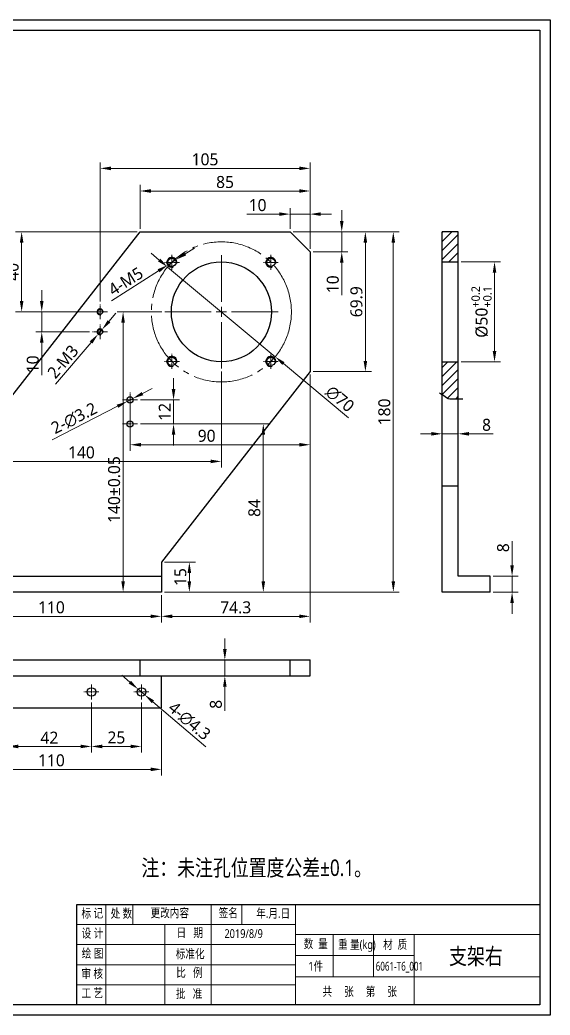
# Model space of a CAD drawing. Header units: millimetres. Extents: x -449 to 2916, y -1257 to 1632.
# Drawn here: x 944.9 to 1210, y -814.2 to -317 of the extents above; entities that cross this region are included whole.
import ezdxf

# ---------------------------------------------------------------- set-up
doc = ezdxf.new("R2010")
doc.units = ezdxf.units.MM
doc.header["$PDSIZE"] = -1
doc.linetypes.add('EB_DASHDOT', pattern=[39, 30, -3, 3, -3])
for name, color, linetype, lineweight in [('1', 5, 'Continuous', 9), ('3中心线层', 1, 'EB_DASHDOT', 0), ('细线层', 252, 'Continuous', 13)]:
    doc.layers.add(name, color=color, linetype=linetype, lineweight=lineweight)
doc.styles.add('wf', font='')
doc.styles.add('黑体', font='', dxfattribs={"width": 0.8})
doc.styles.get('wf').set_extended_font_data('Microsoft YaHei')
doc.styles.get('黑体').set_extended_font_data('Microsoft YaHei')
doc.dimstyles.new('wf1.5', dxfattribs={"dimscale": 1.5, "dimtxt": 4, "dimasz": 3.6, "dimexe": 2, "dimexo": 1, "dimgap": 0.9, "dimtad": 1, "dimdec": 1, "dimdsep": 46, "dimtxsty": 'wf', "dimcen": 0, "dimclrd": 6, "dimclre": 6, "dimadec": 0, "dimazin": 0, "dimtm": 1e-09, "dimtfac": 0.7, "dimtdec": 1, "dimtmove": 0, "dimatfit": 3, "dimfxl": 0, "dimtolj": 1, "dimlwd": 13, "dimlwe": 13, "dimarcsym": 0})

# ---------------------------------------------------------------- blocks, each defined once
blk = doc.blocks.new('SW_CENTERMARKSYMBOL_0')
at = {"color": 0, "linetype": 'Continuous', "lineweight": 0}
for p, q in [((0, 0.1), (0, 0.5578)), ((-0.1, 0), (-0.5578, 0)), ((0, 0), (-0.05, 0)), ((0, 0), (0, 0.05)), ((0, 0), (0, -0.05)), ((0, 0), (0.05, 0)), ((0.1, 0), (0.5578, 0)), ((0, -0.1), (0, -0.5578))]:
    blk.add_line(p, q, dxfattribs=at)
blk = doc.blocks.new('*D216')
at = {"color": 6, "lineweight": 13}
for p, q in [((905.61, -662.27), (905.61, -694.43)), ((1015.61, -662.27), (1015.61, -694.43)), ((1010.21, -691.43), (911.01, -691.43))]:
    blk.add_line(p, q, dxfattribs=at)
at = {"color": 6}
for points in [[(911.01, -690.53), (911.01, -692.33), (905.61, -691.43)], [(1010.21, -692.33), (1010.21, -690.53), (1015.61, -691.43)]]:
    blk.add_solid(points, dxfattribs=at)
at = {"layer": 'Defpoints', "color": 0}
for p in [(905.61, -660.77), (1015.61, -660.77), (905.61, -691.43)]:
    blk.add_point(p, dxfattribs=at)
at = {"color": 0, "insert": (960.61, -686.96), "char_height": 6, "attachment_point": 5, "style": 'wf'}
blk.add_mtext('\\A1;110', dxfattribs=at)
blk = doc.blocks.new('*D217')
at = {"color": 6, "lineweight": 13}
for p, q in [((1047.34, -631.37), (1047.34, -625.97)), ((1058.7, -636.77), (1044.34, -636.77)), ((1047.34, -636.77), (1047.34, -644.77)), ((1058.7, -644.77), (1044.34, -644.77)), ((1047.34, -650.17), (1047.34, -662.22))]:
    blk.add_line(p, q, dxfattribs=at)
at = {"color": 6}
for points in [[(1046.44, -631.37), (1048.24, -631.37), (1047.34, -636.77)], [(1048.24, -650.17), (1046.44, -650.17), (1047.34, -644.77)]]:
    blk.add_solid(points, dxfattribs=at)
at = {"layer": 'Defpoints', "color": 0}
for p in [(1060.2, -636.77), (1047.34, -644.77), (1060.2, -644.77)]:
    blk.add_point(p, dxfattribs=at)
at = {"color": 0, "insert": (1042.89, -658.92), "char_height": 6, "attachment_point": 5, "rotation": 90, "style": 'wf'}
blk.add_mtext('\\A1;8', dxfattribs=at)
blk = doc.blocks.new('*D219')
at = {"color": 6, "lineweight": 13}
for p, q in [((1190.96, -589.46), (1190.96, -577.41)), ((1181.54, -594.86), (1193.96, -594.86)), ((1190.96, -602.86), (1190.96, -594.86)), ((1181.54, -602.86), (1193.96, -602.86)), ((1190.96, -608.26), (1190.96, -613.66))]:
    blk.add_line(p, q, dxfattribs=at)
at = {"color": 6}
for points in [[(1190.06, -589.46), (1191.86, -589.46), (1190.96, -594.86)], [(1191.86, -608.26), (1190.06, -608.26), (1190.96, -602.86)]]:
    blk.add_solid(points, dxfattribs=at)
at = {"layer": 'Defpoints', "color": 0}
for p in [(1180.04, -594.86), (1190.96, -594.86), (1180.04, -602.86)]:
    blk.add_point(p, dxfattribs=at)
at = {"color": 0, "insert": (1186.51, -580.71), "char_height": 6, "attachment_point": 5, "rotation": 90, "style": 'wf'}
blk.add_mtext('\\A1;8', dxfattribs=at)
blk = doc.blocks.new('*D220')
at = {"color": 6, "lineweight": 13}
for p, q in [((1004.93, -421.36), (1004.93, -399.47)), ((1010.33, -402.47), (1084.53, -402.47)), ((1089.93, -431.36), (1089.93, -399.47))]:
    blk.add_line(p, q, dxfattribs=at)
at = {"color": 6}
for points in [[(1010.33, -401.57), (1010.33, -403.37), (1004.93, -402.47)], [(1084.53, -403.37), (1084.53, -401.57), (1089.93, -402.47)]]:
    blk.add_solid(points, dxfattribs=at)
at = {"layer": 'Defpoints', "color": 0}
for p in [(1089.93, -402.47), (1004.93, -422.86), (1089.93, -432.86)]:
    blk.add_point(p, dxfattribs=at)
at = {"color": 0, "insert": (1047.43, -398.01), "char_height": 6, "attachment_point": 5, "style": 'wf'}
blk.add_mtext('\\A1;85', dxfattribs=at)
blk = doc.blocks.new('*D221')
at = {"color": 6, "lineweight": 13}
for p, q in [((1079.93, -421.36), (1079.93, -411.01)), ((1089.93, -431.36), (1089.93, -411.01)), ((1074.53, -414.01), (1058.29, -414.01)), ((1089.93, -414.01), (1079.93, -414.01)), ((1095.33, -414.01), (1100.73, -414.01))]:
    blk.add_line(p, q, dxfattribs=at)
at = {"color": 6}
for points in [[(1074.53, -414.91), (1074.53, -413.11), (1079.93, -414.01)], [(1095.33, -413.11), (1095.33, -414.91), (1089.93, -414.01)]]:
    blk.add_solid(points, dxfattribs=at)
at = {"layer": 'Defpoints', "color": 0}
for p in [(1079.93, -414.01), (1079.93, -422.86), (1089.93, -432.86)]:
    blk.add_point(p, dxfattribs=at)
at = {"color": 0, "insert": (1063.71, -409.55), "char_height": 6, "attachment_point": 5, "style": 'wf'}
blk.add_mtext('\\A1;10', dxfattribs=at)
blk = doc.blocks.new('*D222')
at = {"color": 6, "lineweight": 13}
for p, q in [((1105.79, -417.46), (1105.79, -412.06)), ((1081.43, -422.86), (1108.79, -422.86)), ((1105.79, -422.86), (1105.79, -432.86)), ((1091.43, -432.86), (1108.79, -432.86)), ((1105.79, -438.26), (1105.79, -454.5))]:
    blk.add_line(p, q, dxfattribs=at)
at = {"color": 6}
for points in [[(1104.89, -417.46), (1106.69, -417.46), (1105.79, -422.86)], [(1106.69, -438.26), (1104.89, -438.26), (1105.79, -432.86)]]:
    blk.add_solid(points, dxfattribs=at)
at = {"layer": 'Defpoints', "color": 0}
for p in [(1079.93, -422.86), (1089.93, -432.86), (1105.79, -432.86)]:
    blk.add_point(p, dxfattribs=at)
at = {"color": 0, "insert": (1101.33, -449.08), "char_height": 6, "attachment_point": 5, "rotation": 90, "style": 'wf'}
blk.add_mtext('\\A1;10', dxfattribs=at)
blk = doc.blocks.new('*D223')
at = {"color": 6, "lineweight": 13}
for p, q in [((1081.43, -422.86), (1120.6, -422.86)), ((1117.6, -487.33), (1117.6, -428.26)), ((1091.43, -492.73), (1120.6, -492.73))]:
    blk.add_line(p, q, dxfattribs=at)
at = {"color": 6}
for points in [[(1118.5, -428.26), (1116.7, -428.26), (1117.6, -422.86)], [(1116.7, -487.33), (1118.5, -487.33), (1117.6, -492.73)]]:
    blk.add_solid(points, dxfattribs=at)
at = {"layer": 'Defpoints', "color": 0}
for p in [(1079.93, -422.86), (1117.6, -422.86), (1089.93, -492.73)]:
    blk.add_point(p, dxfattribs=at)
at = {"color": 0, "insert": (1113.15, -457.8), "char_height": 6, "attachment_point": 5, "rotation": 90, "style": 'wf'}
blk.add_mtext('\\A1;69.9', dxfattribs=at)
blk = doc.blocks.new('*D196')
at = {"color": 6, "lineweight": 13}
for p, q in [((1015.77, -462.86), (993.46, -462.86)), ((996.46, -597.46), (996.46, -468.26)), ((1014.11, -602.86), (993.46, -602.86))]:
    blk.add_line(p, q, dxfattribs=at)
at = {"color": 6}
for points in [[(997.36, -468.26), (995.56, -468.26), (996.46, -462.86)], [(995.56, -597.46), (997.36, -597.46), (996.46, -602.86)]]:
    blk.add_solid(points, dxfattribs=at)
at = {"layer": 'Defpoints', "color": 0}
for p in [(996.46, -462.86), (1017.27, -462.86), (1015.61, -602.86)]:
    blk.add_point(p, dxfattribs=at)
at = {"color": 0, "insert": (991.99, -551.65), "char_height": 6, "attachment_point": 5, "rotation": 90, "style": 'wf'}
blk.add_mtext('\\A1;140%%P0.05', dxfattribs=at)
blk = doc.blocks.new('*D197')
at = {"color": 6, "lineweight": 13}
for p, q in [((1014.57, -437), (1010.42, -433.54)), ((1018.72, -440.46), (1072.5, -485.26)), ((1076.65, -488.72), (1109.24, -515.86))]:
    blk.add_line(p, q, dxfattribs=at)
at = {"color": 6}
for points in [[(1013.99, -437.69), (1015.14, -436.31), (1018.72, -440.46)], [(1077.23, -488.03), (1076.08, -489.41), (1072.5, -485.26)]]:
    blk.add_solid(points, dxfattribs=at)
at = {"layer": 'Defpoints', "color": 0}
for p in [(1018.72, -440.46), (1072.5, -485.26)]:
    blk.add_point(p, dxfattribs=at)
at = {"color": 0, "insert": (1104.87, -506.37), "char_height": 6, "attachment_point": 5, "rotation": 320.2051, "style": 'wf'}
blk.add_mtext('\\A1;∅70', dxfattribs=at)
blk = doc.blocks.new('*D198')
at = {"color": 6, "lineweight": 13}
for p, q in [((1027.52, -433.87), (1032.08, -430.97)), ((1022.97, -436.77), (1018.75, -439.45)), ((990.62, -457.36), (1014.2, -442.35))]:
    blk.add_line(p, q, dxfattribs=at)
blk.add_arc((1020.86, -438.11), 2.5, 195, 286.2262, dxfattribs=at)
at = {"color": 6}
for points in [[(1027.04, -433.11), (1028.01, -434.62), (1022.97, -436.77)], [(1014.68, -443.11), (1013.71, -441.59), (1018.75, -439.45)]]:
    blk.add_solid(points, dxfattribs=at)
at = {"layer": 'Defpoints', "color": 0}
for p in [(1022.97, -436.77), (1018.75, -439.45)]:
    blk.add_point(p, dxfattribs=at)
at = {"color": 0, "insert": (997.77, -447.59), "char_height": 6, "attachment_point": 5, "rotation": 32.4864, "style": 'wf'}
blk.add_mtext('\\A1;4-M5', dxfattribs=at)
blk = doc.blocks.new('*D199')
at = {"color": 6, "lineweight": 13}
for p, q in [((955.78, -457.46), (955.78, -452.06)), ((979.71, -462.86), (952.78, -462.86)), ((955.78, -462.86), (955.78, -472.86)), ((979.71, -472.86), (952.78, -472.86)), ((955.78, -478.26), (955.78, -494.5))]:
    blk.add_line(p, q, dxfattribs=at)
at = {"color": 6}
for points in [[(954.88, -457.46), (956.68, -457.46), (955.78, -462.86)], [(956.68, -478.26), (954.88, -478.26), (955.78, -472.86)]]:
    blk.add_solid(points, dxfattribs=at)
at = {"layer": 'Defpoints', "color": 0}
for p in [(981.21, -462.86), (955.78, -472.86), (981.21, -472.86)]:
    blk.add_point(p, dxfattribs=at)
at = {"color": 0, "insert": (951.31, -489.08), "char_height": 6, "attachment_point": 5, "rotation": 90, "style": 'wf'}
blk.add_mtext('\\A1;10', dxfattribs=at)
blk = doc.blocks.new('*D200')
at = {"color": 6, "lineweight": 13}
for p, q in [((1003.43, -422.86), (942.72, -422.86)), ((945.72, -457.46), (945.72, -428.26)), ((987.15, -462.86), (942.72, -462.86))]:
    blk.add_line(p, q, dxfattribs=at)
at = {"color": 6}
for points in [[(946.62, -428.26), (944.82, -428.26), (945.72, -422.86)], [(944.82, -457.46), (946.62, -457.46), (945.72, -462.86)]]:
    blk.add_solid(points, dxfattribs=at)
at = {"layer": 'Defpoints', "color": 0}
for p in [(945.72, -422.86), (1004.93, -422.86), (988.65, -462.86)]:
    blk.add_point(p, dxfattribs=at)
at = {"color": 0, "insert": (941.26, -442.86), "char_height": 6, "attachment_point": 5, "rotation": 90, "style": 'wf'}
blk.add_mtext('\\A1;40', dxfattribs=at)
blk = doc.blocks.new('*D201')
at = {"color": 6, "lineweight": 13}
for p, q in [((984.93, -457.64), (984.93, -388.16)), ((990.33, -391.16), (1084.53, -391.16)), ((1089.93, -431.36), (1089.93, -388.16))]:
    blk.add_line(p, q, dxfattribs=at)
at = {"color": 6}
for points in [[(990.33, -390.26), (990.33, -392.06), (984.93, -391.16)], [(1084.53, -392.06), (1084.53, -390.26), (1089.93, -391.16)]]:
    blk.add_solid(points, dxfattribs=at)
at = {"layer": 'Defpoints', "color": 0}
for p in [(1089.93, -391.16), (1089.93, -432.86), (984.93, -459.14)]:
    blk.add_point(p, dxfattribs=at)
at = {"color": 0, "insert": (1037.43, -386.69), "char_height": 6, "attachment_point": 5, "style": 'wf'}
blk.add_mtext('\\A1;105', dxfattribs=at)
blk = doc.blocks.new('*D202')
at = {"color": 6, "lineweight": 13}
for p, q in [((1045.61, -492.7), (1045.61, -540.57)), ((905.61, -548.48), (905.61, -534.57)), ((911.01, -537.57), (1040.21, -537.57))]:
    blk.add_line(p, q, dxfattribs=at)
at = {"color": 6}
for points in [[(911.01, -536.67), (911.01, -538.47), (905.61, -537.57)], [(1040.21, -538.47), (1040.21, -536.67), (1045.61, -537.57)]]:
    blk.add_solid(points, dxfattribs=at)
at = {"layer": 'Defpoints', "color": 0}
for p in [(1045.61, -491.2), (1045.61, -537.57), (905.61, -549.98)]:
    blk.add_point(p, dxfattribs=at)
at = {"color": 0, "insert": (975.61, -533.1), "char_height": 6, "attachment_point": 5, "style": 'wf'}
blk.add_mtext('\\A1;140', dxfattribs=at)
blk = doc.blocks.new('*D203')
at = {"color": 6, "lineweight": 13}
for p, q in [((905.61, -604.36), (905.61, -617.98)), ((1015.61, -604.36), (1015.61, -617.98)), ((911.01, -614.98), (1010.21, -614.98))]:
    blk.add_line(p, q, dxfattribs=at)
at = {"color": 6}
for points in [[(911.01, -614.08), (911.01, -615.88), (905.61, -614.98)], [(1010.21, -615.88), (1010.21, -614.08), (1015.61, -614.98)]]:
    blk.add_solid(points, dxfattribs=at)
at = {"layer": 'Defpoints', "color": 0}
for p in [(905.61, -602.86), (1015.61, -602.86), (1015.61, -614.98)]:
    blk.add_point(p, dxfattribs=at)
at = {"color": 0, "insert": (960.61, -610.51), "char_height": 6, "attachment_point": 5, "style": 'wf'}
blk.add_mtext('\\A1;110', dxfattribs=at)
blk = doc.blocks.new('*D204')
at = {"color": 6, "lineweight": 13}
for p, q in [((1089.93, -494.23), (1089.93, -617.98)), ((1015.61, -604.36), (1015.61, -617.98)), ((1021.01, -614.98), (1084.53, -614.98))]:
    blk.add_line(p, q, dxfattribs=at)
at = {"color": 6}
for points in [[(1021.01, -614.08), (1021.01, -615.88), (1015.61, -614.98)], [(1084.53, -615.88), (1084.53, -614.08), (1089.93, -614.98)]]:
    blk.add_solid(points, dxfattribs=at)
at = {"layer": 'Defpoints', "color": 0}
for p in [(1089.93, -492.73), (1015.61, -602.86), (1089.93, -614.98)]:
    blk.add_point(p, dxfattribs=at)
at = {"color": 0, "insert": (1052.77, -610.53), "char_height": 6, "attachment_point": 5, "style": 'wf'}
blk.add_mtext('\\A1;74.3', dxfattribs=at)
blk = doc.blocks.new('*D205')
at = {"color": 6, "lineweight": 13}
for p, q in [((1006.17, -503.68), (1010.98, -501.22)), ((1001.36, -506.13), (998.5, -507.59)), ((993.69, -510.04), (961.01, -526.71))]:
    blk.add_line(p, q, dxfattribs=at)
at = {"color": 6}
for points in [[(1005.76, -502.88), (1006.57, -504.48), (1001.36, -506.13)], [(994.1, -510.84), (993.29, -509.24), (998.5, -507.59)]]:
    blk.add_solid(points, dxfattribs=at)
at = {"layer": 'Defpoints', "color": 0}
for p in [(1001.36, -506.13), (998.5, -507.59)]:
    blk.add_point(p, dxfattribs=at)
at = {"color": 0, "insert": (971.98, -516.06), "char_height": 6, "attachment_point": 5, "rotation": 27.0251, "style": 'wf'}
blk.add_mtext('\\A1;2-∅3.2', dxfattribs=at)
blk = doc.blocks.new('*D206')
at = {"color": 6, "lineweight": 13}
for p, q in [((989.41, -467.61), (992.91, -463.5)), ((985.9, -471.72), (983.96, -474)), ((962.59, -499.06), (980.45, -478.11))]:
    blk.add_line(p, q, dxfattribs=at)
blk.add_arc((984.93, -472.86), 1.5, 229.5437, 255, dxfattribs=at)
at = {"color": 6}
for points in [[(988.72, -467.02), (990.09, -468.19), (985.9, -471.72)], [(981.14, -478.69), (979.77, -477.53), (983.96, -474)]]:
    blk.add_solid(points, dxfattribs=at)
at = {"layer": 'Defpoints', "color": 0}
for p in [(985.9, -471.72), (983.96, -474)]:
    blk.add_point(p, dxfattribs=at)
at = {"color": 0, "insert": (966.38, -487.75), "char_height": 6, "attachment_point": 5, "rotation": 49.5437, "style": 'wf'}
blk.add_mtext('\\A1;2-M3', dxfattribs=at)
blk = doc.blocks.new('*D207')
at = {"color": 6, "lineweight": 13}
for p, q in [((999.86, -647.88), (995.75, -644.38)), ((1003.97, -651.38), (1007.25, -654.17)), ((1037.9, -680.25), (1011.36, -657.67))]:
    blk.add_line(p, q, dxfattribs=at)
at = {"color": 6}
for points in [[(999.28, -648.57), (1000.44, -647.2), (1003.97, -651.38)], [(1011.94, -656.98), (1010.78, -658.35), (1007.25, -654.17)]]:
    blk.add_solid(points, dxfattribs=at)
at = {"layer": 'Defpoints', "color": 0}
for p in [(1003.97, -651.38), (1007.25, -654.17)]:
    blk.add_point(p, dxfattribs=at)
at = {"color": 0, "insert": (1029.6, -667.28), "char_height": 6, "attachment_point": 5, "rotation": 319.6065, "style": 'wf'}
blk.add_mtext('\\A1;4-∅4.3', dxfattribs=at)
blk = doc.blocks.new('*D208')
at = {"color": 6, "lineweight": 13}
for p, q in [((980.61, -657.99), (980.61, -682.99)), ((1005.61, -657.99), (1005.61, -682.99)), ((1000.21, -679.99), (986.01, -679.99))]:
    blk.add_line(p, q, dxfattribs=at)
at = {"color": 6}
for points in [[(986.01, -679.09), (986.01, -680.89), (980.61, -679.99)], [(1000.21, -680.89), (1000.21, -679.09), (1005.61, -679.99)]]:
    blk.add_solid(points, dxfattribs=at)
at = {"layer": 'Defpoints', "color": 0}
for p in [(980.61, -656.49), (1005.61, -656.49), (980.61, -679.99)]:
    blk.add_point(p, dxfattribs=at)
at = {"color": 0, "insert": (993.11, -675.54), "char_height": 6, "attachment_point": 5, "style": 'wf'}
blk.add_mtext('\\A1;25', dxfattribs=at)
blk = doc.blocks.new('*D209')
at = {"color": 6, "lineweight": 13}
for p, q in [((938.61, -657.99), (938.61, -682.99)), ((980.61, -657.99), (980.61, -682.99)), ((975.21, -679.99), (944.01, -679.99))]:
    blk.add_line(p, q, dxfattribs=at)
at = {"color": 6}
for points in [[(944.01, -679.09), (944.01, -680.89), (938.61, -679.99)], [(975.21, -680.89), (975.21, -679.09), (980.61, -679.99)]]:
    blk.add_solid(points, dxfattribs=at)
at = {"layer": 'Defpoints', "color": 0}
for p in [(938.61, -656.49), (980.61, -656.49), (938.61, -679.99)]:
    blk.add_point(p, dxfattribs=at)
at = {"color": 0, "insert": (959.61, -675.59), "char_height": 6, "attachment_point": 5, "style": 'wf'}
blk.add_mtext('\\A1;42', dxfattribs=at)
blk = doc.blocks.new('*D211')
at = {"color": 6, "lineweight": 13}
for p, q in [((1156.04, -514.36), (1156.04, -526.78)), ((1164.04, -514.36), (1164.04, -526.78)), ((1150.64, -523.78), (1145.24, -523.78)), ((1156.04, -523.78), (1164.04, -523.78)), ((1169.44, -523.78), (1181.48, -523.78))]:
    blk.add_line(p, q, dxfattribs=at)
at = {"color": 6}
for points in [[(1150.64, -524.68), (1150.64, -522.88), (1156.04, -523.78)], [(1169.44, -522.88), (1169.44, -524.68), (1164.04, -523.78)]]:
    blk.add_solid(points, dxfattribs=at)
at = {"layer": 'Defpoints', "color": 0}
for p in [(1156.04, -512.86), (1164.04, -512.86), (1164.04, -523.78)]:
    blk.add_point(p, dxfattribs=at)
at = {"color": 0, "insert": (1178.19, -519.33), "char_height": 6, "attachment_point": 5, "style": 'wf'}
blk.add_mtext('\\A1;8', dxfattribs=at)
blk = doc.blocks.new('*D212')
at = {"color": 6, "lineweight": 13}
for p, q in [((1165.54, -437.86), (1185.19, -437.86)), ((1182.19, -482.46), (1182.19, -443.26)), ((1165.54, -487.86), (1185.19, -487.86))]:
    blk.add_line(p, q, dxfattribs=at)
at = {"color": 6}
for points in [[(1183.09, -443.26), (1181.29, -443.26), (1182.19, -437.86)], [(1181.29, -482.46), (1183.09, -482.46), (1182.19, -487.86)]]:
    blk.add_solid(points, dxfattribs=at)
at = {"layer": 'Defpoints', "color": 0}
for p in [(1164.04, -437.86), (1182.19, -437.86), (1164.04, -487.86)]:
    blk.add_point(p, dxfattribs=at)
at = {"color": 0, "insert": (1175.68, -462.86), "char_height": 6, "attachment_point": 5, "rotation": 90, "style": 'wf'}
blk.add_mtext('\\A1;%%C50{\\H0.7x;\\S+0.2^ +0.1;}', dxfattribs=at)
blk = doc.blocks.new('*D213')
at = {"color": 6, "lineweight": 13}
for p, q in [((1081.43, -422.86), (1134.58, -422.86)), ((1131.58, -597.46), (1131.58, -428.26)), ((1017.11, -602.86), (1134.58, -602.86))]:
    blk.add_line(p, q, dxfattribs=at)
at = {"color": 6}
for points in [[(1132.48, -428.26), (1130.68, -428.26), (1131.58, -422.86)], [(1130.68, -597.46), (1132.48, -597.46), (1131.58, -602.86)]]:
    blk.add_solid(points, dxfattribs=at)
at = {"layer": 'Defpoints', "color": 0}
for p in [(1079.93, -422.86), (1131.58, -422.86), (1015.61, -602.86)]:
    blk.add_point(p, dxfattribs=at)
at = {"color": 0, "insert": (1127.11, -512.86), "char_height": 6, "attachment_point": 5, "rotation": 90, "style": 'wf'}
blk.add_mtext('\\A1;180', dxfattribs=at)
blk = doc.blocks.new('*D227')
at = {"color": 6, "lineweight": 13}
for p, q in [((1089.93, -494.23), (1089.93, -532.25)), ((999.93, -504.64), (999.93, -532.25)), ((1005.33, -529.25), (1084.53, -529.25))]:
    blk.add_line(p, q, dxfattribs=at)
at = {"color": 6}
for points in [[(1005.33, -528.35), (1005.33, -530.15), (999.93, -529.25)], [(1084.53, -530.15), (1084.53, -528.35), (1089.93, -529.25)]]:
    blk.add_solid(points, dxfattribs=at)
at = {"layer": 'Defpoints', "color": 0}
for p in [(1089.93, -492.73), (999.93, -503.14), (1089.93, -529.25)]:
    blk.add_point(p, dxfattribs=at)
at = {"color": 0, "insert": (1038.24, -524.8), "char_height": 6, "attachment_point": 5, "style": 'wf'}
blk.add_mtext('\\A1;90', dxfattribs=at)
blk = doc.blocks.new('*D228')
at = {"color": 6, "lineweight": 13}
for p, q in [((1005.15, -518.86), (1069.57, -518.86)), ((1066.57, -524.26), (1066.57, -597.46)), ((1017.11, -602.86), (1069.57, -602.86))]:
    blk.add_line(p, q, dxfattribs=at)
at = {"color": 6}
for points in [[(1067.47, -524.26), (1065.67, -524.26), (1066.57, -518.86)], [(1065.67, -597.46), (1067.47, -597.46), (1066.57, -602.86)]]:
    blk.add_solid(points, dxfattribs=at)
at = {"layer": 'Defpoints', "color": 0}
for p in [(1003.65, -518.86), (1015.61, -602.86), (1066.57, -602.86)]:
    blk.add_point(p, dxfattribs=at)
at = {"color": 0, "insert": (1062.12, -560.86), "char_height": 6, "attachment_point": 5, "rotation": 90, "style": 'wf'}
blk.add_mtext('\\A1;84', dxfattribs=at)
blk = doc.blocks.new('*D229')
at = {"color": 6, "lineweight": 13}
for p, q in [((1021.69, -501.46), (1021.69, -496.06)), ((1005.15, -506.86), (1024.69, -506.86)), ((1021.69, -518.86), (1021.69, -506.86)), ((1005.15, -518.86), (1024.69, -518.86)), ((1021.69, -524.26), (1021.69, -529.66))]:
    blk.add_line(p, q, dxfattribs=at)
at = {"color": 6}
for points in [[(1020.79, -501.46), (1022.59, -501.46), (1021.69, -506.86)], [(1022.59, -524.26), (1020.79, -524.26), (1021.69, -518.86)]]:
    blk.add_solid(points, dxfattribs=at)
at = {"layer": 'Defpoints', "color": 0}
for p in [(1003.65, -506.86), (1021.69, -506.86), (1003.65, -518.86)]:
    blk.add_point(p, dxfattribs=at)
at = {"color": 0, "insert": (1017.28, -512.86), "char_height": 6, "attachment_point": 5, "rotation": 90, "style": 'wf'}
blk.add_mtext('\\A1;12', dxfattribs=at)
blk = doc.blocks.new('*D230')
at = {"color": 6, "lineweight": 13}
for p, q in [((1017.11, -587.86), (1032.59, -587.86)), ((1029.59, -597.46), (1029.59, -593.26)), ((1017.11, -602.86), (1032.59, -602.86))]:
    blk.add_line(p, q, dxfattribs=at)
at = {"color": 6}
for points in [[(1030.49, -593.26), (1028.69, -593.26), (1029.59, -587.86)], [(1028.69, -597.46), (1030.49, -597.46), (1029.59, -602.86)]]:
    blk.add_solid(points, dxfattribs=at)
at = {"layer": 'Defpoints', "color": 0}
for p in [(1015.61, -587.86), (1029.59, -587.86), (1015.61, -602.86)]:
    blk.add_point(p, dxfattribs=at)
at = {"color": 0, "insert": (1025.12, -595.36), "char_height": 6, "attachment_point": 5, "rotation": 90, "style": 'wf'}
blk.add_mtext('\\A1;15', dxfattribs=at)

msp = doc.modelspace()

# ---------------------------------------------------------------- hatches: boundary and pattern name
at = {"layer": '1'}
h = msp.add_hatch(dxfattribs=at)
h.set_pattern_fill('ANSI31', color=256, style=0)
h.set_pattern_definition([(45, (398.384, 0), (-2.245064, 2.245064), [])])
h.paths.add_polyline_path([(1164.038, -437.859), (1164.038, -422.859), (1156.038, -422.859), (1156.038, -437.859)])
edge = h.paths.add_edge_path()
edge.add_line((1164.038, -506.337), (1164.038, -487.859))
edge.add_line((1164.038, -487.859), (1156.038, -487.859))
edge.add_line((1156.038, -487.859), (1156.038, -504.141))
edge.add_spline(control_points=[(1156.038, -504.141), (1156.282, -504.291), (1157.514, -505.087), (1159.097, -506.534), (1161.681, -506.274), (1163.077, -506.333), (1163.98, -506.337), (1164.038, -506.337)], knot_values=[1.5564702, 1.5564702, 1.5564702, 1.5564702, 2.4125377, 5.9078853, 7.4289919, 9.9639643, 10.1400087, 10.1400087, 10.1400087, 10.1400087], degree=3, periodic=0)

# ---------------------------------------------------------------- linework, layer by layer
for p, q in [((905.61, -549.983), (1004.93, -422.859)), ((1004.93, -422.859), (1079.93, -422.859)), ((1079.93, -422.859), (1089.93, -432.859)), ((1156.038, -602.859), (1156.038, -422.859)), ((1164.038, -422.859), (1156.038, -422.859)), ((1164.038, -594.859), (1164.038, -422.859)), ((1089.93, -432.859), (1089.93, -492.733)), ((1156.038, -437.859), (1164.038, -437.859)), ((1156.038, -487.859), (1164.038, -487.859)), ((1089.93, -492.733), (1015.61, -587.859)), ((1164.038, -549.983), (1156.038, -549.983)), ((1015.61, -587.859), (1015.61, -594.859)), ((905.61, -594.859), (1015.61, -594.859)), ((1015.61, -594.859), (1015.61, -602.859)), ((1180.038, -594.859), (1164.038, -594.859)), ((1180.038, -602.859), (1180.038, -594.859)), ((1015.61, -602.859), (905.61, -602.859)), ((1180.038, -602.859), (1156.038, -602.859)), ((905.61, -636.774), (1004.93, -636.774)), ((1004.93, -644.774), (1004.93, -636.774)), ((1004.93, -636.774), (1079.93, -636.774)), ((1079.93, -644.774), (1079.93, -636.774)), ((1079.93, -636.774), (1089.93, -636.774)), ((1089.93, -644.774), (1089.93, -636.774)), ((905.61, -644.774), (1004.93, -644.774)), ((1004.93, -644.774), (1079.93, -644.774)), ((1015.61, -660.774), (1015.61, -644.774)), ((1079.93, -644.774), (1089.93, -644.774)), ((905.61, -660.774), (1015.61, -660.774))]:
    msp.add_line(p, q)
at = {"color": 0, "linetype": 'ByBlock', "lineweight": 20}
for p, q in [((987.851, -758.908), (987.851, -809.102)), ((1001.298, -758.908), (1001.298, -768.947)), ((1040.42, -758.908), (1040.42, -767.012)), ((1055.788, -768.947), (1055.788, -758.908)), ((1082.682, -809.102), (1082.682, -758.908)), ((1017.368, -768.947), (1017.368, -809.102)), ((1040.42, -809.102), (1040.42, -767.012)), ((1204.872, -773.966), (1082.682, -773.966)), ((1101.431, -773.966), (1101.431, -795.047)), ((1121.675, -773.966), (1121.675, -795.047)), ((1142.06, -809.102), (1142.06, -773.966)), ((1142.06, -784.507), (1082.682, -784.507)), ((1204.872, -795.047), (1082.682, -795.047))]:
    msp.add_line(p, q, dxfattribs=at)
at = {"color": 0, "linetype": 'ByBlock', "lineweight": 25}
for points in [[(1209.978, -814.208), (862.942, -814.208), (862.942, -316.984), (1209.978, -316.984)], [(1204.872, -809.102), (868.049, -809.102), (868.049, -322.091), (1204.872, -322.091)]]:
    msp.add_lwpolyline(points, close=True, dxfattribs=at)
for centre, radius in [((1020.86, -438.109), 2.1), ((1070.36, -438.109), 2.1), ((1045.61, -462.859), 25), ((984.93, -462.859), 1.25), ((984.93, -472.859), 1.25), ((1020.86, -487.609), 2.1), ((1070.36, -487.609), 2.1), ((999.93, -506.859), 1.6), ((999.93, -518.859), 1.6), ((980.61, -652.774), 2.15), ((1005.61, -652.774), 2.15)]:
    msp.add_circle(centre, radius)
for centre, radius in [((1020.86, -438.109), 2.5), ((1070.36, -438.109), 2.5), ((984.93, -462.859), 1.5), ((984.93, -472.859), 1.5), ((1020.86, -487.609), 2.5), ((1070.36, -487.609), 2.5)]:
    msp.add_arc(centre, radius, 345, 285)
msp.add_spline([(1154.699, -503.368), (1156.764, -504.615), (1159.806, -506.336), (1161.327, -506.336), (1163.862, -506.336), (1164.673, -506.336), (1166.371, -506.336)], degree=3)
at = {"layer": '3中心线层', "ltscale": 0.1}
for p, q in [((1020.86, -441.829), (1020.86, -434.389)), ((1070.36, -441.829), (1070.36, -434.389)), ((1024.58, -438.109), (1017.14, -438.109)), ((1074.08, -438.109), (1066.64, -438.109)), ((984.93, -466.579), (984.93, -459.139)), ((988.65, -462.859), (981.21, -462.859)), ((984.93, -476.579), (984.93, -469.139)), ((988.65, -472.859), (981.21, -472.859)), ((1020.86, -491.329), (1020.86, -483.889)), ((1070.36, -491.329), (1070.36, -483.889)), ((1024.58, -487.609), (1017.14, -487.609)), ((1074.08, -487.609), (1066.64, -487.609)), ((1003.65, -506.859), (996.21, -506.859)), ((999.93, -510.579), (999.93, -503.139)), ((999.93, -522.579), (999.93, -515.139)), ((1003.65, -518.859), (996.21, -518.859)), ((980.61, -656.494), (980.61, -649.054)), ((1005.61, -656.494), (1005.61, -649.054)), ((984.33, -652.774), (976.89, -652.774)), ((1009.33, -652.774), (1001.89, -652.774))]:
    msp.add_line(p, q, dxfattribs=at)
at = {"layer": '3中心线层'}
msp.add_circle((1045.61, -462.859), 35.002, dxfattribs=at)
at = {"layer": '细线层', "color": 0, "linetype": 'ByBlock', "lineweight": 20, "ltscale": 0.5}
for p, q in [((973.349, -768.947), (1082.682, -768.947)), ((973.349, -778.985), (1082.682, -778.985)), ((973.349, -789.024), (1082.682, -789.024)), ((973.349, -799.063), (1082.682, -799.063))]:
    msp.add_line(p, q, dxfattribs=at)
at = {"layer": '细线层', "color": 0, "linetype": 'ByBlock', "lineweight": 25, "ltscale": 0.5}
msp.add_lwpolyline([(973.349, -758.908), (1204.872, -758.908), (1204.872, -809.102), (973.349, -809.102)], close=True, dxfattribs=at)

# ---------------------------------------------------------------- block references
at = {"layer": '3中心线层', "xscale": -50.80000000000655, "yscale": 50.80000000000655, "zscale": 50.80000000000568}
msp.add_blockref('SW_CENTERMARKSYMBOL_0', (1045.61, -462.859), dxfattribs=at)

# ---------------------------------------------------------------- texts
at = {"linetype": 'ByBlock', "lineweight": 25, "attachment_point": 1, "style": '黑体'}
for s, insert, char_height, width in [('注：未注孔位置度公差%%P0.1。', (1005.592, -736.504), 8.19438, 134.39014), ('支架右', (1159.447, -780.691), 8.1944, 44.03358)]:
    msp.add_mtext(s, dxfattribs=dict(at, insert=insert, char_height=char_height, width=width))
at = {"width": 117.3387, "attachment_point": 1, "style": '黑体'}
for s, insert, char_height in [('标 记', (975.634, -761.104), 4.4121), ('处 数', (990.186, -761.208), 4.4121), ('更改内容', (1010.169, -760.937), 4.4121), ('{\\Q0;签名}', (1044.218, -760.969), 4.4121), ('{\\Q0;年.月.日}', (1063.067, -761.185), 4.41214), ('设 计', (975.703, -771.12), 4.4121), ('日   期', (1023.204, -770.815), 4.4121), (' 2019/8/9', (1045.926, -771.288), 4.4121), ('绘 图', (975.775, -781.137), 4.4121), ('数  量', (1086.769, -776.417), 4.4121), ('重 量(kg)', (1103.919, -776.72), 4.4121), ('材  质', (1126.507, -776.72), 4.4121), ('{\\Q0;标准化}', (1022.772, -781.407), 4.4121), ('比   例', (1023.028, -790.747), 4.4121), ('审 核', (975.59, -791.279), 4.4121), ('工 艺', (975.652, -801.007), 4.4121), ('共     张     第     张', (1096.204, -800.246), 4.41214), ('批   准', (1022.84, -801.315), 4.4121)]:
    msp.add_mtext(s, dxfattribs=dict(at, insert=insert, char_height=char_height))
at = {"linetype": 'ByBlock', "insert": (1089.107, -787.626), "char_height": 4.4121, "width": 12.43302, "attachment_point": 1, "style": '黑体'}
msp.add_mtext('1件', dxfattribs=at)
at = {"style": '黑体', "width": 0.7}
msp.add_attdef('6061-T6_001', (1122.775, -792.016), '', height=4.412, dxfattribs=at)

# ---------------------------------------------------------------- dimensions: what is measured, and where the dimension line sits
for base, p1, p2, angle, picture, middle in [((1089.93, -391.159), (984.93, -459.139), (1089.93, -432.859), 180, '*D201', (1037.43, -386.691)), ((1089.93, -402.466), (1004.93, -422.859), (1089.93, -432.859), 180, '*D220', (1047.43, -398.014)), ((1079.93, -414.014), (1089.93, -432.859), (1079.93, -422.859), 180, '*D221', (1063.709, -409.547)), ((1105.792, -432.859), (1079.93, -422.859), (1089.93, -432.859), 90, '*D222', (1101.326, -449.08)), ((945.715, -422.859), (988.65, -462.859), (1004.93, -422.859), 90, '*D200', (941.265, -442.859)), ((1131.575, -422.859), (1015.61, -602.859), (1079.93, -422.859), 90, '*D213', (1127.109, -512.859)), ((1117.601, -422.859), (1089.93, -492.733), (1079.93, -422.859), 90, '*D223', (1113.15, -457.796)), ((955.779, -472.859), (981.21, -462.859), (981.21, -472.859), 90, '*D199', (951.312, -489.08)), ((1045.61, -537.571), (905.61, -549.983), (1045.61, -491.197), 180, '*D202', (975.61, -533.104)), ((1021.694, -506.859), (1003.65, -518.859), (1003.65, -506.859), 90, '*D229', (1017.279, -512.859)), ((1089.93, -614.98), (1015.61, -602.859), (1089.93, -492.733), 180, '*D204', (1052.77, -610.53)), ((1066.574, -602.859), (1003.65, -518.859), (1015.61, -602.859), 90, '*D228', (1062.125, -560.859)), ((1029.589, -587.859), (1015.61, -602.859), (1015.61, -587.859), 90, '*D230', (1025.121, -595.359)), ((1015.61, -614.98), (905.61, -602.859), (1015.61, -602.859), 180, '*D203', (960.61, -610.514)), ((905.61, -691.428), (1015.61, -660.774), (905.61, -660.774), 180, '*D216', (960.61, -686.962)), ((938.61, -679.989), (980.61, -656.494), (938.61, -656.494), 180, '*D209', (959.61, -675.588)), ((980.61, -679.989), (1005.61, -656.494), (980.61, -656.494), 180, '*D208', (993.11, -675.536))]:
    dim = msp.add_linear_dim(base=base, p1=p1, p2=p2, angle=angle, dimstyle='wf1.5')
    dim.commit()
    dim.dimension.update_dxf_attribs({"geometry": picture, "text_midpoint": middle})
for p1, p2, text, picture, middle in [((1022.969, -436.766), (1018.751, -439.452), '4-M5', '*D198', (997.765, -447.595)), ((985.904, -471.717), (983.957, -474), '2-M3', '*D206', (966.381, -487.752)), ((1003.973, -651.381), (1007.248, -654.167), '4-<>', '*D207', (1029.604, -667.279))]:
    dim = msp.add_diameter_dim_2p(p1=p1, p2=p2, text=text, dimstyle='wf1.5')
    dim.commit()
    dim.dimension.update_dxf_attribs({"geometry": picture, "text_midpoint": middle})
dim = msp.add_diameter_dim_2p(p1=(1018.717, -440.456), p2=(1072.503, -485.261), dimstyle='wf1.5')
dim.commit()
dim.dimension.update_dxf_attribs({"geometry": '*D197', "text_midpoint": (1101.99, -509.825), "dimtype": 163})
dim = msp.add_linear_dim(base=(1182.195, -437.859), p1=(1164.038, -487.859), p2=(1164.038, -437.859), angle=90, text='%%C<>{\\H0.7x;\\S+0.2^ +0.1;}', dimstyle='wf1.5')
dim.commit()
dim.dimension.update_dxf_attribs({"geometry": '*D212', "text_midpoint": (1175.685, -462.859)})
dim = msp.add_linear_dim(base=(996.461, -462.859), p1=(1015.61, -602.859), p2=(1017.271, -462.859), angle=90, text='<>%%P0.05', dimstyle='wf1.5')
dim.commit()
dim.dimension.update_dxf_attribs({"geometry": '*D196', "text_midpoint": (996.461, -551.646), "dimtype": 160})
for base, p1, p2, picture, middle in [((1089.93, -529.253), (999.93, -503.139), (1089.93, -492.733), '*D227', (1038.245, -529.253)), ((1164.038, -523.777), (1156.038, -512.859), (1164.038, -512.859), '*D211', (1178.188, -523.777))]:
    dim = msp.add_linear_dim(base=base, p1=p1, p2=p2, dimstyle='wf1.5')
    dim.commit()
    dim.dimension.update_dxf_attribs({"geometry": picture, "text_midpoint": middle, "dimtype": 160})
dim = msp.add_diameter_dim_2p(p1=(1001.355, -506.132), p2=(998.505, -507.586), text='2-<>', dimstyle='wf1.5')
dim.commit()
dim.dimension.update_dxf_attribs({"geometry": '*D205', "text_midpoint": (974.028, -520.071), "dimtype": 163})
for base, p1, p2, picture, middle in [((1190.963, -594.859), (1180.038, -602.859), (1180.038, -594.859), '*D219', (1190.963, -580.709)), ((1047.341, -644.774), (1060.2, -636.774), (1060.2, -644.774), '*D217', (1047.341, -658.924))]:
    dim = msp.add_linear_dim(base=base, p1=p1, p2=p2, angle=90, dimstyle='wf1.5')
    dim.commit()
    dim.dimension.update_dxf_attribs({"geometry": picture, "text_midpoint": middle, "dimtype": 160})

doc.saveas('drawing.dxf')
